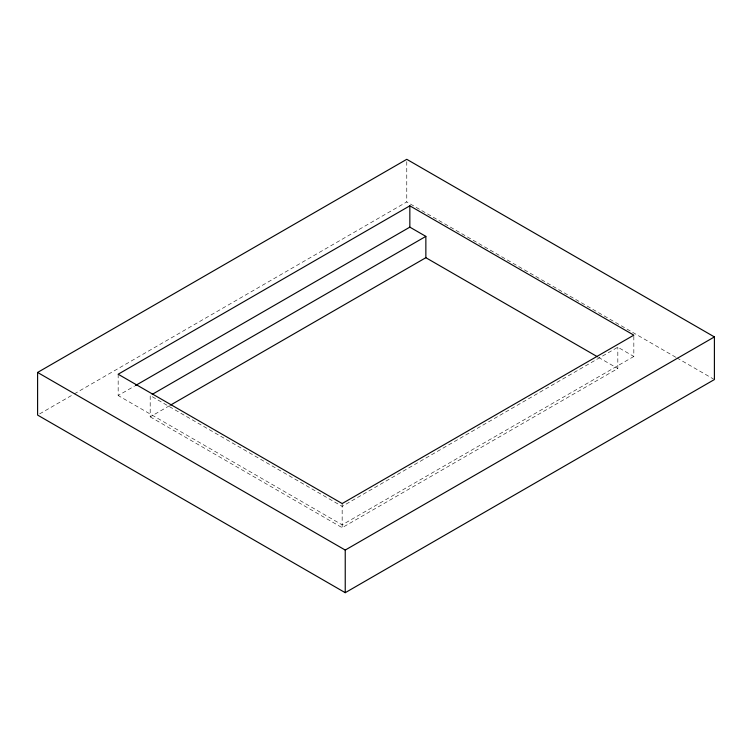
<?xml version="1.0" encoding="UTF-8"?>
<svg xmlns="http://www.w3.org/2000/svg" width="752" height="752" viewBox="0 0 752 752"><rect width="100%" height="100%" fill="white"/><g stroke="black" fill="none" stroke-linecap="round" stroke-linejoin="round"><path stroke-width="0.56" stroke-dasharray="3.76 2.82" d="M39.63 413.901L73.198 394.527M74.213 393.935L406.766 201.94L675.822 357.275M118.167 374.223L118.167 395.533L134.42 386.152M633.833 336.266L633.833 356.467L617.824 347.217L342.16 506.369L150.193 395.533L150.193 416.852L169.52 405.695M633.833 356.467L342.16 524.858L118.167 395.533M150.193 416.852L342.16 527.678L617.824 368.527L617.824 347.217M676.838 357.867L713.385 378.97M598.526 357.388L617.824 368.527M406.766 161.614L406.766 201.94M342.16 503.549L342.16 527.678"/><path stroke-width="1.13" d="M37.6 372.447L406.766 159.311L714.4 336.924L714.4 379.553L345.234 592.689L37.6 415.076L37.6 372.447L345.234 550.06L714.4 336.924M409.84 205.822L118.167 374.223L342.16 503.549L633.833 335.148L409.84 205.822L409.84 227.142L135.445 385.56M152.233 394.358L425.858 236.382L425.858 257.701L170.535 405.102M409.84 227.142L425.858 236.382M425.858 257.701L597.511 356.805M345.234 550.06L345.234 592.689"/></g></svg>
